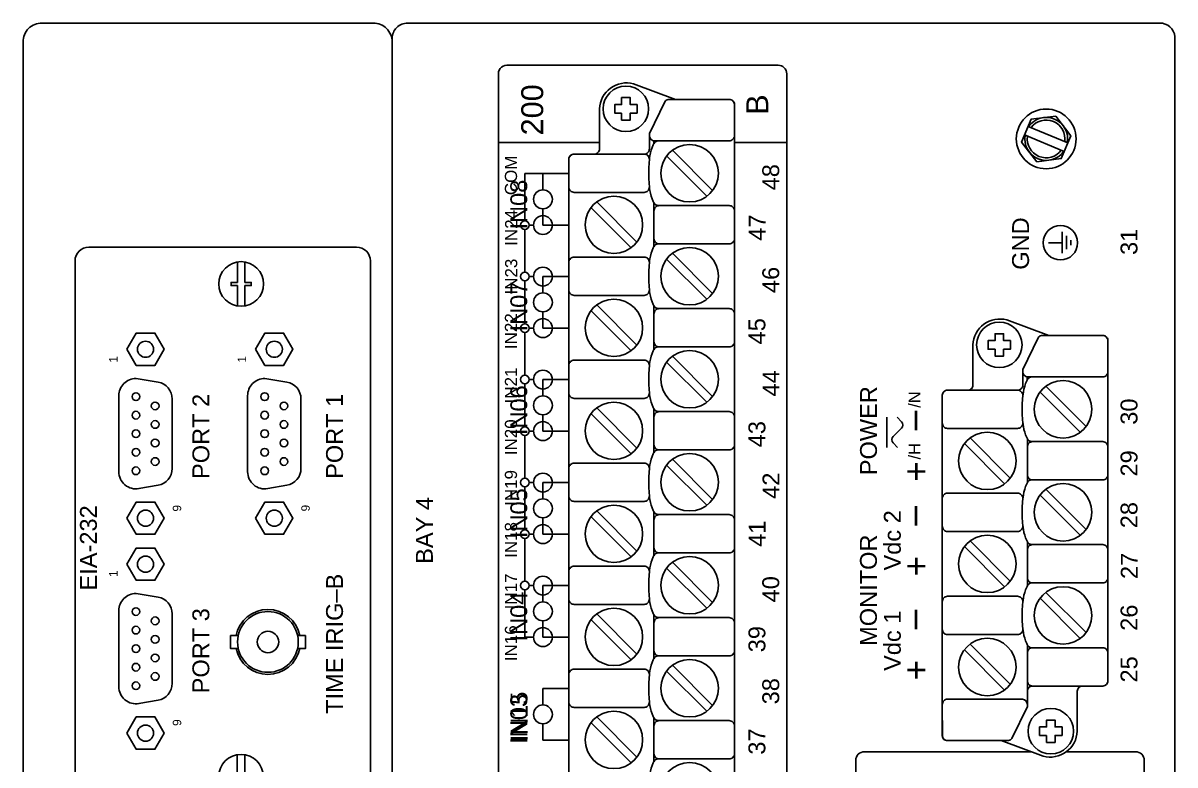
# Model space of a CAD drawing. Extents: x 0.5 to 47.5, y 0.5 to 35.2.
# Drawn here: x 33.61 to 40.31, y 16.88 to 21.21 of the extents above; entities that cross this region are included whole.
import ezdxf
from ezdxf.enums import TextEntityAlignment as Align

# ---------------------------------------------------------------- set-up
doc = ezdxf.new("R2010")
doc.units = 0
doc.header["$MEASUREMENT"] = 0
for name, color, linetype in [('1_2__1__SCREW_TERMINAL__SV', 7, 'CONTINUOUS'), ('1_3__2__CONNECTORIZED__SV_', 7, 'CONTINUOUS'), ('4_1__2___8__OPTOISOLATED_I', 7, 'CONTINUOUS'), ('4_2__7___8__OPTOISOLATED_I', 7, 'CONTINUOUS'), ('4_3__4___24__OPTOISOLATED_', 7, 'CONTINUOUS'), ('4_4__D___24__OPTOISOLATED_', 7, 'CONTINUOUS'), ('4_5__8___8__OPTOISOLATED_I', 7, 'CONTINUOUS'), ('5_0______DWG_', 7, 'CONTINUOUS')]:
    doc.layers.add(name, color=color, linetype=linetype)
doc.styles.add('ARIAL', font='arial.ttf')

msp = doc.modelspace()

# ---------------------------------------------------------------- linework, layer by layer
at = {"layer": '1_2__1__SCREW_TERMINAL__SV'}
msp.add_lwpolyline([(39.6826, 16.9609), (40.0856, 16.9609, -0.414214), (40.1356, 16.9109), (40.1356, 4.2496, -0.414214), (40.0856, 4.1996), (38.5056, 4.1996, -0.414214), (38.4556, 4.2496), (38.4556, 16.9109, -0.414214), (38.5056, 16.9609), (39.4775, 16.9609)], format="xyb", dxfattribs=at)
at = {"layer": '1_3__2__CONNECTORIZED__SV_'}
msp.add_lwpolyline([(39.6826, 16.9609), (40.0856, 16.9609, -0.414214), (40.1356, 16.9109), (40.1356, 4.2496, -0.414214), (40.0856, 4.1996), (38.5056, 4.1996, -0.414214), (38.4556, 4.2496), (38.4556, 16.9109, -0.414214), (38.5056, 16.9609), (39.4775, 16.9609)], format="xyb", dxfattribs=at)
at = {"layer": '4_1__2___8__OPTOISOLATED_I'}
for points in [[(36.6336, 20.2335), (36.6336, 20.3285), (36.7851, 20.3285)], [(36.6336, 20.1235), (36.6336, 20.0285), (36.7851, 20.0285)], [(36.6336, 19.6335), (36.6336, 19.7285), (36.7851, 19.7285)], [(36.6336, 19.5235), (36.6336, 19.4285), (36.7851, 19.4285)], [(36.6336, 19.0335), (36.6336, 19.1285), (36.7851, 19.1285)], [(36.6336, 18.9235), (36.6336, 18.8285), (36.7851, 18.8285)], [(36.6336, 18.4335), (36.6336, 18.5285), (36.7851, 18.5285)], [(36.6336, 18.3235), (36.6336, 18.2285), (36.7851, 18.2285)], [(36.6336, 17.8335), (36.6336, 17.9285), (36.7851, 17.9285)], [(36.6336, 17.7235), (36.6336, 17.6285), (36.7851, 17.6285)], [(36.6336, 17.2335), (36.6336, 17.3285), (36.7851, 17.3285)], [(36.6336, 17.1235), (36.6336, 17.0285), (36.7851, 17.0285)]]:
    msp.add_lwpolyline(points, dxfattribs=at)
for centre in [(36.6336, 20.1785), (36.6336, 19.5785), (36.6336, 18.9785), (36.6336, 18.3785), (36.6336, 17.7785), (36.6336, 17.1785)]:
    msp.add_circle(centre, 0.055, dxfattribs=at)
at = {"layer": '4_2__7___8__OPTOISOLATED_I'}
for points in [[(36.6336, 20.2335), (36.6336, 20.3285), (36.7851, 20.3285)], [(36.6336, 20.1235), (36.6336, 20.0285), (36.7851, 20.0285)], [(36.6336, 19.6335), (36.6336, 19.7285), (36.7851, 19.7285)], [(36.6336, 19.5235), (36.6336, 19.4285), (36.7851, 19.4285)], [(36.6336, 19.0335), (36.6336, 19.1285), (36.7851, 19.1285)], [(36.6336, 18.9235), (36.6336, 18.8285), (36.7851, 18.8285)], [(36.6336, 18.4335), (36.6336, 18.5285), (36.7851, 18.5285)], [(36.6336, 18.3235), (36.6336, 18.2285), (36.7851, 18.2285)], [(36.6336, 17.8335), (36.6336, 17.9285), (36.7851, 17.9285)], [(36.6336, 17.7235), (36.6336, 17.6285), (36.7851, 17.6285)], [(36.6336, 17.2335), (36.6336, 17.3285), (36.7851, 17.3285)], [(36.6336, 17.1235), (36.6336, 17.0285), (36.7851, 17.0285)]]:
    msp.add_lwpolyline(points, dxfattribs=at)
for centre in [(36.6336, 20.1785), (36.6336, 19.5785), (36.6336, 18.9785), (36.6336, 18.3785), (36.6336, 17.7785), (36.6336, 17.1785)]:
    msp.add_circle(centre, 0.055, dxfattribs=at)
at = {"layer": '4_3__4___24__OPTOISOLATED_'}
for points in [[(36.5286, 20.0535), (36.5286, 20.3285), (36.7851, 20.3285)], [(36.5286, 19.7535), (36.5286, 20.0035)], [(36.5536, 20.0285), (36.5786, 20.0285)], [(36.6886, 20.0285), (36.7851, 20.0285)], [(36.5536, 19.7285), (36.5786, 19.7285)], [(36.6886, 19.7285), (36.7851, 19.7285)], [(36.5286, 19.4535), (36.5286, 19.7035)], [(36.5286, 19.1535), (36.5286, 19.4035)], [(36.5536, 19.4285), (36.5786, 19.4285)], [(36.6886, 19.4285), (36.7851, 19.4285)], [(36.5536, 19.1285), (36.5786, 19.1285)], [(36.6886, 19.1285), (36.7851, 19.1285)], [(36.5286, 18.8535), (36.5286, 19.1035)], [(36.5286, 18.5535), (36.5286, 18.8035)], [(36.5536, 18.8285), (36.5786, 18.8285)], [(36.6886, 18.8285), (36.7851, 18.8285)], [(36.5536, 18.5285), (36.5786, 18.5285)], [(36.6886, 18.5285), (36.7851, 18.5285)], [(36.5286, 18.2535), (36.5286, 18.5035)], [(36.5286, 17.9535), (36.5286, 18.2035)], [(36.5536, 18.2285), (36.5786, 18.2285)], [(36.6886, 18.2285), (36.7851, 18.2285)], [(36.5536, 17.9285), (36.5786, 17.9285)], [(36.6886, 17.9285), (36.7851, 17.9285)], [(36.5786, 17.6285), (36.5286, 17.6285), (36.5286, 17.9035)], [(36.6886, 17.6285), (36.7851, 17.6285)], [(36.6336, 17.2335), (36.6336, 17.3285), (36.7851, 17.3285)], [(36.6336, 17.1235), (36.6336, 17.0285), (36.7851, 17.0285)]]:
    msp.add_lwpolyline(points, dxfattribs=at)
for centre, radius in [((36.6336, 20.0285), 0.055), ((36.5286, 20.0285), 0.025), ((36.5286, 19.7285), 0.025), ((36.6336, 19.7285), 0.055), ((36.6336, 19.4285), 0.055), ((36.5286, 19.4285), 0.025), ((36.5286, 19.1285), 0.025), ((36.6336, 19.1285), 0.055), ((36.6336, 18.8285), 0.055), ((36.5286, 18.8285), 0.025), ((36.5286, 18.5285), 0.025), ((36.6336, 18.5285), 0.055), ((36.5286, 18.2285), 0.025), ((36.6336, 18.2285), 0.055), ((36.6336, 17.9285), 0.055), ((36.5286, 17.9285), 0.025), ((36.6336, 17.6285), 0.055), ((36.6336, 17.1785), 0.055)]:
    msp.add_circle(centre, radius, dxfattribs=at)
at = {"layer": '4_4__D___24__OPTOISOLATED_'}
for points in [[(36.5286, 20.0535), (36.5286, 20.3285), (36.7851, 20.3285)], [(36.5286, 19.7535), (36.5286, 20.0035)], [(36.5536, 20.0285), (36.5786, 20.0285)], [(36.6886, 20.0285), (36.7851, 20.0285)], [(36.5536, 19.7285), (36.5786, 19.7285)], [(36.6886, 19.7285), (36.7851, 19.7285)], [(36.5286, 19.4535), (36.5286, 19.7035)], [(36.5286, 19.1535), (36.5286, 19.4035)], [(36.5536, 19.4285), (36.5786, 19.4285)], [(36.6886, 19.4285), (36.7851, 19.4285)], [(36.5536, 19.1285), (36.5786, 19.1285)], [(36.6886, 19.1285), (36.7851, 19.1285)], [(36.5286, 18.8535), (36.5286, 19.1035)], [(36.5286, 18.5535), (36.5286, 18.8035)], [(36.5536, 18.8285), (36.5786, 18.8285)], [(36.6886, 18.8285), (36.7851, 18.8285)], [(36.5536, 18.5285), (36.5786, 18.5285)], [(36.6886, 18.5285), (36.7851, 18.5285)], [(36.5286, 18.2535), (36.5286, 18.5035)], [(36.5286, 17.9535), (36.5286, 18.2035)], [(36.5536, 18.2285), (36.5786, 18.2285)], [(36.6886, 18.2285), (36.7851, 18.2285)], [(36.5536, 17.9285), (36.5786, 17.9285)], [(36.6886, 17.9285), (36.7851, 17.9285)], [(36.5786, 17.6285), (36.5286, 17.6285), (36.5286, 17.9035)], [(36.6886, 17.6285), (36.7851, 17.6285)], [(36.6336, 17.2335), (36.6336, 17.3285), (36.7851, 17.3285)], [(36.6336, 17.1235), (36.6336, 17.0285), (36.7851, 17.0285)]]:
    msp.add_lwpolyline(points, dxfattribs=at)
for centre, radius in [((36.6336, 20.0285), 0.055), ((36.5286, 20.0285), 0.025), ((36.5286, 19.7285), 0.025), ((36.6336, 19.7285), 0.055), ((36.6336, 19.4285), 0.055), ((36.5286, 19.4285), 0.025), ((36.5286, 19.1285), 0.025), ((36.6336, 19.1285), 0.055), ((36.6336, 18.8285), 0.055), ((36.5286, 18.8285), 0.025), ((36.5286, 18.5285), 0.025), ((36.6336, 18.5285), 0.055), ((36.5286, 18.2285), 0.025), ((36.6336, 18.2285), 0.055), ((36.6336, 17.9285), 0.055), ((36.5286, 17.9285), 0.025), ((36.6336, 17.6285), 0.055), ((36.6336, 17.1785), 0.055)]:
    msp.add_circle(centre, radius, dxfattribs=at)
at = {"layer": '4_5__8___8__OPTOISOLATED_I'}
for points in [[(36.6336, 20.2335), (36.6336, 20.3285), (36.7851, 20.3285)], [(36.6336, 20.1235), (36.6336, 20.0285), (36.7851, 20.0285)], [(36.6336, 19.6335), (36.6336, 19.7285), (36.7851, 19.7285)], [(36.6336, 19.5235), (36.6336, 19.4285), (36.7851, 19.4285)], [(36.6336, 19.0335), (36.6336, 19.1285), (36.7851, 19.1285)], [(36.6336, 18.9235), (36.6336, 18.8285), (36.7851, 18.8285)], [(36.6336, 18.4335), (36.6336, 18.5285), (36.7851, 18.5285)], [(36.6336, 18.3235), (36.6336, 18.2285), (36.7851, 18.2285)], [(36.6336, 17.8335), (36.6336, 17.9285), (36.7851, 17.9285)], [(36.6336, 17.7235), (36.6336, 17.6285), (36.7851, 17.6285)], [(36.6336, 17.2335), (36.6336, 17.3285), (36.7851, 17.3285)], [(36.6336, 17.1235), (36.6336, 17.0285), (36.7851, 17.0285)]]:
    msp.add_lwpolyline(points, dxfattribs=at)
for centre in [(36.6336, 20.1785), (36.6336, 19.5785), (36.6336, 18.9785), (36.6336, 18.3785), (36.6336, 17.7785), (36.6336, 17.1785)]:
    msp.add_circle(centre, 0.055, dxfattribs=at)
at = {"layer": '5_0______DWG_'}
for points in [[(33.6053, 21.0954), (33.6053, 4.0654, 0.414214), (33.7153, 3.9554), (35.6453, 3.9554, 0.414214), (35.7553, 4.0654), (35.7553, 21.0954, 0.414214), (35.6453, 21.2054), (33.7153, 21.2054, 0.414214), (33.6053, 21.0954)], [(37.7189, 15.7184, 0.414213), (37.7489, 15.7484), (37.7489, 20.7302, 0.414214), (37.7189, 20.7602), (37.4059, 20.7602), (37.1611, 20.8511, 0.480048), (36.9629, 20.7061), (36.9629, 20.4719, -0.414214), (36.9329, 20.4419), (36.8148, 20.4419, 0.414212), (36.7848, 20.4119), (36.7847, 20.4119), (36.7847, 15.4308, 0.414215), (36.8147, 15.4008), (37.1275, 15.4009), (37.3723, 15.31, 0.47859), (37.5709, 15.455), (37.5709, 15.6884, -0.414214), (37.6009, 15.7184)], [(39.6878, 20.5086, 0.802179), (39.4619, 20.6023)], [(39.6731, 20.5147, 0.776676), (39.4766, 20.5962)], [(37.2535, 20.5492), (37.2536, 20.4719, -0.414214), (37.2236, 20.4419)], [(39.4417, 20.5522, 0.802175), (39.6677, 20.4585, 0.802175)], [(39.4558, 20.5464, 0.779376), (39.6525, 20.4648)], [(37.3017, 20.5192, 0.127742), (37.2862, 20.5114, 0.081668), (37.2761, 20.4958, 0.0591), (37.2567, 20.4321, 0.034646), (37.2497, 20.3306, 0.03436), (37.2567, 20.2299, 0.0591), (37.2761, 20.1661, 0.081668), (37.2862, 20.1505, 0.191033), (37.3101, 20.142)], [(37.2535, 20.2569), (37.2535, 20.249, -0.414214), (37.2235, 20.219), (36.8147, 20.219, -0.414214), (36.7847, 20.249), (36.7847, 20.4119, -0.414214), (36.8147, 20.4419), (37.2235, 20.4419, -0.414214), (37.2535, 20.4119), (37.2535, 20.405)], [(37.2801, 20.112, -0.414214), (37.3101, 20.142), (37.7189, 20.142, -0.414214), (37.7489, 20.112), (37.7489, 19.9491, -0.414214), (37.7189, 19.9191), (37.3101, 19.9191, -0.414214), (37.2801, 19.9491)], [(37.3101, 19.9199, 0.191033), (37.2862, 19.9114, 0.081668), (37.2761, 19.8958, 0.0591), (37.2567, 19.832, 0.034646), (37.2497, 19.7305, 0.03436), (37.2567, 19.6298, 0.0591), (37.2761, 19.5661, 0.081668), (37.2862, 19.5505, 0.191033), (37.3101, 19.542)], [(37.2535, 19.6569), (37.2535, 19.649, -0.414214), (37.2235, 19.619), (36.8147, 19.619, -0.414214), (36.7847, 19.649), (36.7847, 19.8118, -0.414214), (36.8147, 19.8418), (37.2235, 19.8418, -0.414214), (37.2535, 19.8118), (37.2535, 19.805)], [(37.2801, 19.512, -0.414214), (37.3101, 19.542), (37.7189, 19.542, -0.414214), (37.7489, 19.512), (37.7489, 19.3491, -0.414214), (37.7189, 19.3191), (37.3101, 19.3191, -0.414214), (37.2801, 19.3491)], [(39.8939, 17.3434, 0.414213), (39.9239, 17.3734), (39.9239, 19.3552, 0.414214), (39.8939, 19.3852), (39.5808, 19.3851), (39.3361, 19.4761, 0.480048), (39.1379, 19.331), (39.1379, 19.0968, -0.414214), (39.1079, 19.0668)], [(37.3101, 19.3199, 0.191033), (37.2862, 19.3114, 0.081668), (37.2761, 19.2958, 0.0591), (37.2567, 19.232, 0.034646), (37.2497, 19.1305, 0.03436), (37.2567, 19.0298, 0.0591), (37.2761, 18.9661, 0.081668), (37.2862, 18.9505, 0.191033), (37.3101, 18.942)], [(37.2535, 19.0569), (37.2535, 19.049, -0.414214), (37.2235, 19.019), (36.8147, 19.019, -0.414214), (36.7847, 19.049), (36.7847, 19.2118, -0.414214), (36.8147, 19.2418), (37.2235, 19.2418, -0.414214), (37.2535, 19.2118), (37.2535, 19.205)], [(39.4285, 19.1742), (39.4286, 19.0968, -0.414214), (39.3986, 19.0668)], [(39.4767, 19.1442, 0.127742), (39.4612, 19.1364, 0.081668), (39.4511, 19.1208, 0.0591), (39.4317, 19.057, 0.034646), (39.4247, 18.9555, 0.03436), (39.4317, 18.8548, 0.0591), (39.4511, 18.7911, 0.081668), (39.4612, 18.7755, 0.191033), (39.4851, 18.767)], [(39.4285, 18.8819), (39.4285, 18.874, -0.414214), (39.3985, 18.844), (38.9897, 18.844, -0.414214), (38.9597, 18.874), (38.9597, 19.0368, -0.414214), (38.9897, 19.0668), (39.3985, 19.0668, -0.414214), (39.4285, 19.0368), (39.4285, 19.03)], [(38.9897, 19.0668, 0.414212), (38.9597, 19.0368), (38.9597, 17.0558, 0.414215), (38.9897, 17.0258), (39.3025, 17.0259), (39.5473, 16.935, 0.47859), (39.7459, 17.08), (39.7459, 17.3134, -0.414214), (39.7759, 17.3434)], [(37.2801, 18.912, -0.414214), (37.3101, 18.942), (37.7189, 18.942, -0.414214), (37.7489, 18.912), (37.7489, 18.7491, -0.414214), (37.7189, 18.7191), (37.3101, 18.7191, -0.414214), (37.2801, 18.7491)], [(38.6965, 18.909), (38.7227, 18.8829, -0.404962), (38.7215, 18.845), (38.6741, 18.7974), (38.6741, 18.7974, 0.404962), (38.6729, 18.7596), (38.6991, 18.7334)], [(37.3101, 18.7199, 0.191033), (37.2862, 18.7114, 0.081668), (37.2761, 18.6958, 0.0591), (37.2567, 18.632, 0.034646), (37.2497, 18.5305, 0.03436), (37.2567, 18.4298, 0.0591), (37.2761, 18.3661, 0.081668), (37.2862, 18.3505, 0.191033), (37.3101, 18.342)], [(39.4551, 18.737, -0.414214), (39.4851, 18.767), (39.8939, 18.767, -0.414214), (39.9239, 18.737), (39.9239, 18.5741, -0.414214), (39.8939, 18.5441), (39.4851, 18.5441, -0.414214), (39.4551, 18.5741)], [(37.2535, 18.4569), (37.2535, 18.449, -0.414214), (37.2235, 18.419), (36.8147, 18.419, -0.414214), (36.7847, 18.449), (36.7847, 18.6118, -0.414214), (36.8147, 18.6418), (37.2235, 18.6418, -0.414214), (37.2535, 18.6118), (37.2535, 18.605)], [(39.4851, 18.5449, 0.191033), (39.4612, 18.5364, 0.081668), (39.4511, 18.5208, 0.0591), (39.4317, 18.457, 0.034646), (39.4247, 18.3555, 0.03436), (39.4317, 18.2548, 0.0591), (39.4511, 18.1911, 0.081668), (39.4612, 18.1755, 0.191033), (39.4851, 18.167)], [(39.4285, 18.2819), (39.4285, 18.274, -0.414214), (39.3985, 18.244), (38.9897, 18.244, -0.414214), (38.9597, 18.274), (38.9597, 18.4368, -0.414214), (38.9897, 18.4668), (39.3985, 18.4668, -0.414214), (39.4285, 18.4368), (39.4285, 18.43)], [(37.2801, 18.312, -0.414214), (37.3101, 18.342), (37.7189, 18.342, -0.414214), (37.7489, 18.312), (37.7489, 18.1491, -0.414214), (37.7189, 18.1191), (37.3101, 18.1191, -0.414214), (37.2801, 18.1491)], [(37.3101, 18.1199, 0.191033), (37.2862, 18.1114, 0.081668), (37.2761, 18.0958, 0.0591), (37.2567, 18.032, 0.034646), (37.2497, 17.9305, 0.03436), (37.2567, 17.8298, 0.0591), (37.2761, 17.7661, 0.081668), (37.2862, 17.7505, 0.191033), (37.3101, 17.742)], [(39.4551, 18.137, -0.414214), (39.4851, 18.167), (39.8939, 18.167, -0.414214), (39.9239, 18.137), (39.9239, 17.9741, -0.414214), (39.8939, 17.9441), (39.4851, 17.9441, -0.414214), (39.4551, 17.9741)], [(37.2535, 17.8569), (37.2535, 17.849, -0.414214), (37.2235, 17.819), (36.8147, 17.819, -0.414214), (36.7847, 17.849), (36.7847, 18.0118, -0.414214), (36.8147, 18.0418), (37.2235, 18.0418, -0.414214), (37.2535, 18.0118), (37.2535, 18.005)], [(39.4851, 17.9441, 0.191033), (39.4612, 17.9356, 0.081668), (39.4511, 17.92, 0.0591), (39.4317, 17.8563, 0.034646), (39.4247, 17.7548, 0.03436), (39.4317, 17.6541, 0.0591), (39.4511, 17.5904, 0.081668), (39.4612, 17.5747, 0.191033), (39.4851, 17.5662)], [(39.4285, 17.6811), (39.4285, 17.6732, -0.414214), (39.3985, 17.6432), (38.9897, 17.6432, -0.414214), (38.9597, 17.6732), (38.9597, 17.8361, -0.414214), (38.9897, 17.8661), (39.3985, 17.8661, -0.414214), (39.4285, 17.8361), (39.4285, 17.8292)], [(35.2174, 17.6372, 0.820361), (34.8458, 17.6372)], [(37.2801, 17.712, -0.414214), (37.3101, 17.742), (37.7189, 17.742, -0.414214), (37.7489, 17.712), (37.7489, 17.5491, -0.414214), (37.7189, 17.5191), (37.3101, 17.5191, -0.414214), (37.2801, 17.5491)], [(39.4551, 17.5827), (39.4551, 17.2246), (39.3654, 17.0387, -0.241986), (39.3455, 17.0259), (38.9897, 17.0258, -0.422157), (38.9599, 17.0525), (38.9597, 17.2368, -0.414214), (38.9897, 17.2668), (39.4268, 17.2668, -0.390527), (39.4551, 17.2368)], [(34.846, 17.5621, 0.815611), (35.2172, 17.5621)], [(37.3101, 17.5199, 0.191033), (37.2862, 17.5114, 0.081668), (37.2761, 17.4958, 0.0591), (37.2567, 17.432, 0.034646), (37.2497, 17.3305, 0.03436), (37.2567, 17.2298, 0.0591), (37.2761, 17.1661, 0.081668), (37.2862, 17.1505, 0.191033), (37.3101, 17.142)], [(39.4551, 17.5362, -0.414214), (39.4851, 17.5662), (39.8939, 17.5662, -0.414214), (39.9239, 17.5362), (39.9239, 17.3734, -0.414214), (39.8939, 17.3434), (39.4851, 17.3434, -0.414214), (39.4551, 17.3734)], [(37.2535, 17.2569), (37.2535, 17.249, -0.414214), (37.2235, 17.219), (36.8147, 17.219, -0.414214), (36.7847, 17.249), (36.7847, 17.4118, -0.414214), (36.8147, 17.4418), (37.2235, 17.4418, -0.414214), (37.2535, 17.4118), (37.2535, 17.405)], [(39.4551, 17.3134, -0.414214), (39.4851, 17.3434)], [(37.2801, 17.112, -0.414214), (37.3101, 17.142), (37.7189, 17.142, -0.414214), (37.7489, 17.112), (37.7489, 16.9491, -0.414214), (37.7189, 16.9191), (37.3101, 16.9191, -0.414214), (37.2801, 16.9491)], [(37.3101, 16.9199, 0.191033), (37.2862, 16.9114, 0.081668), (37.2761, 16.8957, 0.0591), (37.2567, 16.832, 0.034646), (37.2497, 16.7305, 0.03436), (37.2567, 16.6298, 0.0591), (37.2761, 16.5661, 0.081668), (37.2862, 16.5505, 0.191033), (37.3101, 16.542)]]:
    msp.add_lwpolyline(points, format="xyb", dxfattribs=at)
for points in [[(40.2253, 21.2054), (35.8453, 21.2054, 0.414214), (35.7553, 21.1154), (35.7553, 4.0454, 0.414214), (35.8453, 3.9554), (40.2253, 3.9554, 0.381966), (40.3148, 4.0354), (40.3148, 21.1254, 0.381966)], [(36.3737, 4.2496), (36.3737, 20.9098, -0.468367), (36.4337, 20.9598), (38.0037, 20.9598, -0.414132), (38.0537, 20.9098), (38.0537, 4.2496, -0.414214), (38.0037, 4.1996), (36.4237, 4.1996, -0.414287)], [(37.7488, 20.7335), (37.7489, 20.5492, -0.414214), (37.7189, 20.5192), (37.2818, 20.5192, -0.390527), (37.2535, 20.5492), (37.2535, 20.5614), (37.3433, 20.7473, -0.241514), (37.3632, 20.7602), (37.7189, 20.7602, -0.422157)], [(33.9083, 16.6802), (33.9083, 19.8202, -0.414214), (33.9883, 19.9002), (35.5483, 19.9002, -0.414214), (35.6283, 19.8202), (35.6283, 16.6802, -0.414214), (35.5483, 16.6002), (33.9883, 16.6002, -0.414214)], [(39.9238, 19.3585), (39.9239, 19.1742, -0.414214), (39.8939, 19.1442), (39.4568, 19.1442, -0.390527), (39.4285, 19.1742), (39.4285, 19.1864), (39.5183, 19.3723, -0.241514), (39.5382, 19.3851), (39.8939, 19.3852, -0.422157)], [(34.1633, 18.5917), (34.1633, 19.0347, -0.414214), (34.2633, 19.1347), (34.3916, 19.1136, -0.370597), (34.4743, 19.0151), (34.4743, 18.6113, -0.36397), (34.3916, 18.5128), (34.2806, 18.4932, -0.466307)], [(34.9133, 18.5917), (34.9133, 19.0347, -0.414214), (35.0133, 19.1347), (35.1416, 19.1136, -0.370597), (35.2243, 19.0151), (35.2243, 18.6113, -0.36397), (35.1416, 18.5128), (35.0306, 18.4932, -0.466307)], [(34.1633, 17.3397), (34.1633, 17.7827, -0.414214), (34.2633, 17.8827), (34.3916, 17.8616, -0.370597), (34.4743, 17.7631), (34.4743, 17.3593, -0.36397), (34.3916, 17.2608), (34.2806, 17.2412, -0.466307)]]:
    msp.add_lwpolyline(points, format="xyb", close=True, dxfattribs=at)
for points in [[(37.0918, 20.6806), (37.0515, 20.6806), (37.0515, 20.7306), (37.0918, 20.7306), (37.0918, 20.7707), (37.1418, 20.7707), (37.1418, 20.7306), (37.1817, 20.7306), (37.1817, 20.6806), (37.1418, 20.6806), (37.1418, 20.6405), (37.0918, 20.6405)], [(39.5095, 20.3971), (39.4216, 20.5116), (39.4769, 20.6449), (39.6201, 20.6637), (39.7079, 20.5492), (39.6526, 20.4158)], [(34.2102, 19.3052), (34.2645, 19.3992), (34.373, 19.3992), (34.4273, 19.3052), (34.373, 19.2112), (34.2645, 19.2112)], [(34.9602, 19.3052), (35.0145, 19.3992), (35.123, 19.3992), (35.1773, 19.3052), (35.123, 19.2112), (35.0145, 19.2112)], [(39.2668, 19.3057), (39.2265, 19.3057), (39.2265, 19.3556), (39.2668, 19.3556), (39.2668, 19.3958), (39.3168, 19.3958), (39.3168, 19.3556), (39.3567, 19.3556), (39.3567, 19.3057), (39.3168, 19.3057), (39.3168, 19.2655), (39.2668, 19.2655)], [(34.2102, 18.3212), (34.2645, 18.4152), (34.373, 18.4152), (34.4273, 18.3212), (34.373, 18.2272), (34.2645, 18.2272)], [(34.9602, 18.3212), (35.0145, 18.4152), (35.123, 18.4152), (35.1773, 18.3212), (35.123, 18.2272), (35.0145, 18.2272)], [(34.2102, 18.0532), (34.2645, 18.1472), (34.373, 18.1472), (34.4273, 18.0532), (34.373, 17.9592), (34.2645, 17.9592)], [(34.2102, 17.0692), (34.2645, 17.1632), (34.373, 17.1632), (34.4273, 17.0692), (34.373, 16.9752), (34.2645, 16.9752)], [(39.567, 17.0554), (39.5267, 17.0554), (39.5267, 17.1054), (39.567, 17.1054), (39.567, 17.1455), (39.6169, 17.1455), (39.6169, 17.1054), (39.6569, 17.1054), (39.6569, 17.0554), (39.6169, 17.0554), (39.6169, 17.0153), (39.567, 17.0153)]]:
    msp.add_lwpolyline(points, close=True, dxfattribs=at)
for points in [[(39.6906, 20.5075), (39.4596, 20.6032)], [(39.4389, 20.5533), (39.6699, 20.4576)], [(36.3737, 20.5098), (36.9629, 20.5098)], [(37.2795, 20.5194), (37.2795, 20.5023)], [(37.3875, 20.4643), (37.6217, 20.2302)], [(37.7489, 20.5098), (38.0537, 20.5098)], [(37.3541, 20.4309), (37.5883, 20.1968)], [(36.9131, 20.1303), (37.1473, 19.8961)], [(36.9465, 20.1637), (37.1807, 19.9295)], [(37.2801, 19.9034), (37.2801, 20.1585)], [(39.658, 19.8644), (39.658, 19.9889)], [(39.683, 19.8878), (39.683, 19.9666)], [(39.708, 19.9122), (39.708, 19.9411)], [(37.3875, 19.8643), (37.6217, 19.6302)], [(39.658, 19.9254), (39.578, 19.9254)], [(34.8537, 19.5573), (34.8537, 19.6758), (34.8173, 19.6758), (34.8173, 19.6949), (34.8537, 19.6949), (34.8537, 19.8135)], [(34.898, 19.5573), (34.898, 19.6758), (34.9344, 19.6758), (34.9344, 19.6949), (34.898, 19.6949), (34.898, 19.8135)], [(37.3541, 19.8309), (37.5883, 19.5967)], [(36.9131, 19.5303), (37.1473, 19.2961)], [(36.9465, 19.5637), (37.1807, 19.3295)], [(37.2801, 19.3034), (37.2801, 19.5585)], [(37.3875, 19.2643), (37.6217, 19.0302)], [(37.3541, 19.2309), (37.5883, 18.9967)], [(39.4545, 19.1444), (39.4545, 19.1273)], [(39.5291, 19.0559), (39.7633, 18.8217)], [(39.5625, 19.0893), (39.7967, 18.8552)], [(36.9131, 18.9303), (37.1473, 18.6961)], [(36.9465, 18.9637), (37.1807, 18.7295)], [(37.2801, 18.7034), (37.2801, 18.9585)], [(38.6372, 18.7326), (38.6372, 18.9098)], [(39.1215, 18.7887), (39.3557, 18.5545)], [(39.0881, 18.7553), (39.3223, 18.5211)], [(39.4551, 18.5284), (39.4551, 18.7835)], [(37.3875, 18.6643), (37.6217, 18.4302)], [(37.3541, 18.6309), (37.5883, 18.3967)], [(39.5291, 18.4559), (39.7633, 18.2217)], [(39.5625, 18.4893), (39.7967, 18.2551)], [(36.9131, 18.3303), (37.1473, 18.0961)], [(36.9465, 18.3637), (37.1807, 18.1295)], [(37.2801, 18.1034), (37.2801, 18.3585)], [(39.1215, 18.1887), (39.3557, 17.9545)], [(39.4551, 18.1835), (39.4551, 17.9276)], [(39.0881, 18.1553), (39.3223, 17.9211)], [(37.3875, 18.0643), (37.6217, 17.8302)], [(37.3541, 18.0309), (37.5883, 17.7967)], [(39.5291, 17.8551), (39.7633, 17.621)], [(39.5625, 17.8886), (39.7967, 17.6544)], [(36.9131, 17.7303), (37.1473, 17.4961)], [(36.9465, 17.7637), (37.1807, 17.5295)], [(37.2801, 17.5034), (37.2801, 17.7585)], [(34.859, 17.5621), (34.8139, 17.5621), (34.8139, 17.6372), (34.8588, 17.6372)], [(35.2047, 17.6372), (35.2497, 17.6372), (35.2497, 17.5621), (35.2045, 17.5621)], [(39.1215, 17.5879), (39.3557, 17.3537)], [(39.0881, 17.5545), (39.3223, 17.3203)], [(37.3875, 17.4643), (37.6217, 17.2301)], [(37.3541, 17.4309), (37.5883, 17.1967)], [(36.9131, 17.1302), (37.1473, 16.8961)], [(36.9465, 17.1637), (37.1807, 16.9295)], [(37.2801, 16.9034), (37.2801, 17.1585)], [(34.8532, 16.6873), (34.8532, 16.8059), (34.8168, 16.8059), (34.8168, 16.8249), (34.8532, 16.8249), (34.8532, 16.9435)], [(34.8975, 16.6873), (34.8975, 16.8059), (34.9338, 16.8059), (34.9338, 16.8249), (34.8975, 16.8249), (34.8975, 16.9435)]]:
    msp.add_lwpolyline(points, dxfattribs=at)
for centre, radius in [((37.1166, 20.7056), 0.1324), ((39.5648, 20.5304), 0.174), ((37.4879, 20.3306), 0.1673), ((37.0469, 20.0299), 0.1673), ((39.6479, 19.9254), 0.1), ((37.4879, 19.7305), 0.1673), ((34.8758, 19.6854), 0.13), ((37.0469, 19.4299), 0.1673), ((39.2916, 19.3306), 0.1324), ((34.3188, 19.3052), 0.047), ((35.0688, 19.3052), 0.047), ((37.4879, 19.1305), 0.1673), ((39.6629, 18.9555), 0.1673), ((34.2628, 19.0292), 0.0225), ((34.3748, 18.9752), 0.0225), ((35.0128, 19.0292), 0.0225), ((35.1248, 18.9752), 0.0225), ((37.0469, 18.8299), 0.1673), ((34.2628, 18.9212), 0.0225), ((35.0128, 18.9212), 0.0225), ((34.3748, 18.8672), 0.0225), ((35.1248, 18.8672), 0.0225), ((34.2628, 18.8132), 0.0225), ((35.0128, 18.8132), 0.0225), ((39.2219, 18.6549), 0.1673), ((34.2628, 18.7052), 0.0225), ((34.3748, 18.7592), 0.0225), ((35.0128, 18.7052), 0.0225), ((35.1248, 18.7592), 0.0225), ((34.3748, 18.6512), 0.0225), ((35.1248, 18.6512), 0.0225), ((37.4879, 18.5305), 0.1673), ((34.2628, 18.5972), 0.0225), ((35.0128, 18.5972), 0.0225), ((39.6629, 18.3555), 0.1673), ((37.0469, 18.2299), 0.1673), ((34.3188, 18.3212), 0.047), ((35.0688, 18.3212), 0.047), ((39.2219, 18.0549), 0.1673), ((34.3188, 18.0532), 0.047), ((37.4879, 17.9305), 0.1673), ((39.6629, 17.7548), 0.1673), ((34.2628, 17.7772), 0.0225), ((37.0469, 17.6299), 0.1673), ((34.3748, 17.7232), 0.0225), ((35.0318, 17.6002), 0.1769), ((34.2628, 17.6692), 0.0225), ((35.0318, 17.6002), 0.0625), ((34.2628, 17.5612), 0.0225), ((34.3748, 17.6152), 0.0225), ((39.2219, 17.4541), 0.1673), ((34.3748, 17.5072), 0.0225), ((34.2628, 17.4532), 0.0225), ((37.4879, 17.3305), 0.1673), ((34.3748, 17.3992), 0.0225), ((34.2628, 17.3452), 0.0225), ((37.0469, 17.0299), 0.1673), ((39.5918, 17.0804), 0.1324), ((34.3188, 17.0692), 0.047), ((34.8753, 16.8154), 0.13), ((37.4879, 16.7305), 0.1673)]:
    msp.add_circle(centre, radius, dxfattribs=at)

# ---------------------------------------------------------------- texts
at = {"layer": '4_1__2___8__OPTOISOLATED_I', "style": 'ARIAL'}
for s, p in [('IN08', (36.542, 20.0028)), ('IN07', (36.542, 19.4089)), ('IN06', (36.542, 18.8051)), ('IN05', (36.542, 18.2051)), ('IN04', (36.542, 17.603)), ('IN03', (36.542, 17.0075))]:
    msp.add_text(s, height=0.09833, rotation=90, dxfattribs=at).set_placement(p)
at = {"layer": '4_2__7___8__OPTOISOLATED_I', "style": 'ARIAL'}
for s, p in [('IN08', (36.542, 20.0028)), ('IN07', (36.542, 19.4089)), ('IN06', (36.542, 18.8051)), ('IN05', (36.542, 18.2051)), ('IN04', (36.542, 17.603)), ('IN03', (36.542, 17.0075))]:
    msp.add_text(s, height=0.09833, rotation=90, dxfattribs=at).set_placement(p)
at = {"layer": '4_3__4___24__OPTOISOLATED_', "style": 'ARIAL'}
for s, height, p in [('COM', 0.0708, (36.4826, 20.2028)), ('IN24', 0.0708, (36.4839, 19.9078)), ('IN23', 0.0708, (36.4839, 19.624)), ('IN22', 0.0708, (36.4826, 19.3062)), ('IN21', 0.0708, (36.4826, 18.9898)), ('IN20', 0.0708, (36.4826, 18.6879)), ('IN19', 0.0708, (36.4826, 18.3929)), ('IN18', 0.0708, (36.4826, 18.0898)), ('IN17', 0.0708, (36.4826, 17.7899)), ('IN16', 0.0708, (36.4826, 17.4881)), ('IN15', 0.09833, (36.5436, 17.0205))]:
    msp.add_text(s, height=height, rotation=90, dxfattribs=at).set_placement(p)
at = {"layer": '4_4__D___24__OPTOISOLATED_', "style": 'ARIAL'}
for s, height, p in [('COM', 0.0708, (36.4826, 20.2028)), ('IN24', 0.0708, (36.4839, 19.9078)), ('IN23', 0.0708, (36.4839, 19.624)), ('IN22', 0.0708, (36.4826, 19.3062)), ('IN21', 0.0708, (36.4826, 18.9898)), ('IN20', 0.0708, (36.4826, 18.6879)), ('IN19', 0.0708, (36.4826, 18.3929)), ('IN18', 0.0708, (36.4826, 18.0898)), ('IN17', 0.0708, (36.4826, 17.7899)), ('IN16', 0.0708, (36.4826, 17.4881)), ('IN15', 0.09833, (36.5436, 17.0205))]:
    msp.add_text(s, height=height, rotation=90, dxfattribs=at).set_placement(p)
at = {"layer": '4_5__8___8__OPTOISOLATED_I', "style": 'ARIAL'}
for s, p in [('IN08', (36.542, 20.0028)), ('IN07', (36.542, 19.4089)), ('IN06', (36.542, 18.8051)), ('IN05', (36.542, 18.2051)), ('IN04', (36.542, 17.603)), ('IN03', (36.542, 17.0075))]:
    msp.add_text(s, height=0.09833, rotation=90, dxfattribs=at).set_placement(p)
at = {"layer": '5_0______DWG_', "style": 'ARIAL'}
for s, height, p in [('200', 0.12783, (36.635, 20.5507)), ('B', 0.1278, (37.9458, 20.6707)), ('48', 0.09833, (38.0095, 20.2308)), ('47', 0.09833, (37.9306, 19.9371)), ('GND', 0.09833, (39.4646, 19.7684)), ('31', 0.09833, (40.0963, 19.8547)), ('46', 0.09833, (38.0095, 19.6325)), ('45', 0.09833, (37.929, 19.3336)), ('1', 0.0492, (34.156, 19.227)), ('1', 0.0492, (34.9046, 19.2276)), ('44', 0.09833, (38.011, 19.0303)), ('POWER', 0.09833, (38.5789, 18.5714)), ('PORT 2', 0.09833, (34.6902, 18.5495)), ('PORT 1', 0.09833, (35.4687, 18.5501)), ('/N', 0.06883, (38.8322, 18.9643)), ('30', 0.09833, (40.0963, 18.8655)), ('–', 0.1475, (38.8609, 18.8337)), ('43', 0.09833, (37.929, 18.7342)), ('/H', 0.06883, (38.8322, 18.6632)), ('29', 0.09833, (40.0963, 18.5639)), ('+', 0.1475, (38.8796, 18.5328)), ('42', 0.09833, (38.011, 18.4338)), ('EIA-232', 0.09833, (34.0353, 17.9)), ('9', 0.0492, (34.5267, 18.3599)), ('9', 0.0492, (35.2753, 18.3605)), ('–', 0.1475, (38.8605, 18.2783)), ('28', 0.09833, (40.0963, 18.2626)), ('Vdc 2', 0.09833, (38.7178, 18.0165)), ('41', 0.09833, (37.9306, 18.154)), ('MONITOR', 0.09833, (38.5785, 17.5774)), ('+', 0.1475, (38.8792, 17.9814)), ('27', 0.09833, (40.0979, 17.9668)), ('1', 0.0492, (34.156, 17.9785)), ('TIME IRIG–B', 0.098333, (35.4687, 17.1812)), ('40', 0.09833, (38.0095, 17.8307)), ('PORT 3', 0.09833, (34.6901, 17.301)), ('–', 0.1475, (38.8605, 17.6731)), ('26', 0.09833, (40.0963, 17.665)), ('Vdc 1', 0.09833, (38.7178, 17.4316)), ('39', 0.09833, (37.929, 17.54)), ('+', 0.1475, (38.8792, 17.3762)), ('25', 0.09833, (40.0963, 17.3639)), ('38', 0.09833, (38.0095, 17.2369)), ('9', 0.0492, (34.5267, 17.1114)), ('37', 0.09833, (37.929, 16.9436))]:
    msp.add_text(s, height=height, rotation=90, dxfattribs=at).set_placement(p)
msp.add_text('BAY 4', height=0.09833, rotation=90, dxfattribs=at).set_placement((35.9922, 18.2502), align=Align.CENTER)

doc.saveas('drawing.dxf')
